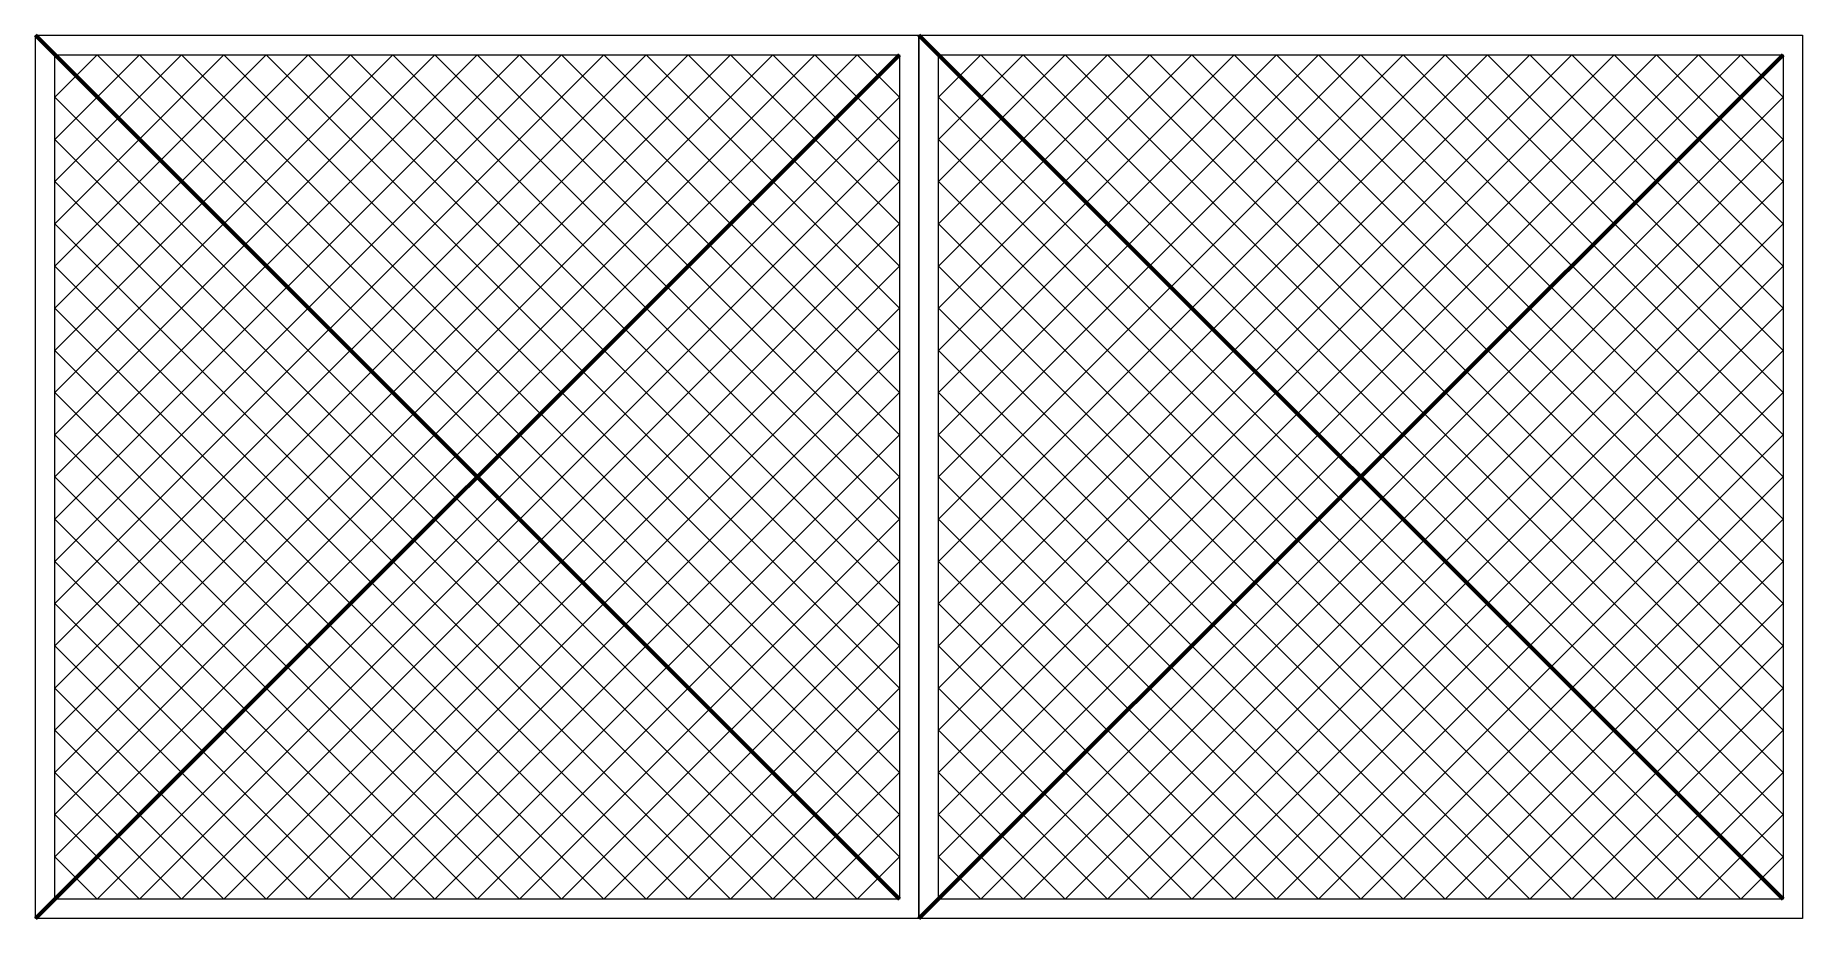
# Model space of a CAD drawing. Header units: millimetres. Extents: x 35 to 331, y 110 to 258.
import ezdxf

# ---------------------------------------------------------------- set-up
doc = ezdxf.new("R2010")
doc.units = ezdxf.units.MM
doc.layers.add('Hilfslinien', color=9, linetype='CONTINUOUS', lineweight=70)
doc.layers.add('Raster', color=9, linetype='CONTINUOUS', lineweight=13)

msp = doc.modelspace()

# ---------------------------------------------------------------- linework, layer by layer
at = {"layer": 'Hilfslinien'}
for p, q in [((35.28, 258.04), (179.99, 113.33)), ((183.28, 258.04), (327.99, 113.33)), ((179.99, 254.75), (35.28, 110.04)), ((327.99, 254.75), (183.28, 110.04))]:
    msp.add_line(p, q, dxfattribs=at)
at = {"layer": 'Raster'}
for p, q in [((35.28, 258.04), (183.28, 258.04)), ((35.28, 110.04), (35.28, 258.04)), ((183.28, 258.04), (183.28, 110.04)), ((183.28, 258.04), (331.28, 258.04)), ((183.28, 110.04), (183.28, 258.04)), ((331.28, 258.04), (331.28, 110.04)), ((38.57, 113.33), (38.57, 254.75)), ((38.57, 254.75), (179.99, 254.75)), ((73.92, 254.75), (38.57, 219.39)), ((95.14, 254.75), (38.57, 198.18)), ((102.21, 254.75), (38.57, 191.11)), ((109.28, 254.75), (38.57, 184.04)), ((116.35, 254.75), (38.57, 176.97)), ((123.42, 254.75), (38.57, 169.9)), ((130.49, 254.75), (38.57, 162.82)), ((137.56, 254.75), (38.57, 155.75)), ((144.64, 254.75), (38.57, 148.68)), ((151.71, 254.75), (38.57, 141.61)), ((158.78, 254.75), (38.57, 134.54)), ((165.85, 254.75), (38.57, 127.47)), ((172.92, 254.75), (38.57, 120.4)), ((88.07, 254.75), (38.57, 205.25)), ((81, 254.75), (38.57, 212.32)), ((66.85, 254.75), (38.57, 226.46)), ((59.78, 254.75), (38.57, 233.54)), ((52.71, 254.75), (38.57, 240.61)), ((45.64, 254.75), (38.57, 247.68)), ((45.64, 254.75), (179.99, 120.4)), ((52.71, 254.75), (179.99, 127.47)), ((59.78, 254.75), (179.99, 134.54)), ((66.85, 254.75), (179.99, 141.61)), ((73.92, 254.75), (179.99, 148.68)), ((81, 254.75), (179.99, 155.75)), ((88.07, 254.75), (179.99, 162.82)), ((95.14, 254.75), (179.99, 169.9)), ((102.21, 254.75), (179.99, 176.97)), ((109.28, 254.75), (179.99, 184.04)), ((116.35, 254.75), (179.99, 191.11)), ((123.42, 254.75), (179.99, 198.18)), ((130.49, 254.75), (179.99, 205.25)), ((137.56, 254.75), (179.99, 212.32)), ((144.64, 254.75), (179.99, 219.39)), ((151.71, 254.75), (179.99, 226.46)), ((158.78, 254.75), (179.99, 233.54)), ((165.85, 254.75), (179.99, 240.61)), ((172.92, 254.75), (179.99, 247.68)), ((179.99, 254.75), (179.99, 113.33)), ((186.57, 113.33), (186.57, 254.75)), ((186.57, 254.75), (327.99, 254.75)), ((221.92, 254.75), (186.57, 219.39)), ((243.14, 254.75), (186.57, 198.18)), ((250.21, 254.75), (186.57, 191.11)), ((257.28, 254.75), (186.57, 184.04)), ((264.35, 254.75), (186.57, 176.97)), ((271.42, 254.75), (186.57, 169.9)), ((278.49, 254.75), (186.57, 162.82)), ((285.56, 254.75), (186.57, 155.75)), ((292.64, 254.75), (186.57, 148.68)), ((299.71, 254.75), (186.57, 141.61)), ((306.78, 254.75), (186.57, 134.54)), ((313.85, 254.75), (186.57, 127.47)), ((320.92, 254.75), (186.57, 120.4)), ((236.07, 254.75), (186.57, 205.25)), ((229, 254.75), (186.57, 212.32)), ((214.85, 254.75), (186.57, 226.46)), ((207.78, 254.75), (186.57, 233.54)), ((200.71, 254.75), (186.57, 240.61)), ((193.64, 254.75), (186.57, 247.68)), ((193.64, 254.75), (327.99, 120.4)), ((200.71, 254.75), (327.99, 127.47)), ((207.78, 254.75), (327.99, 134.54)), ((214.85, 254.75), (327.99, 141.61)), ((221.92, 254.75), (327.99, 148.68)), ((229, 254.75), (327.99, 155.75)), ((236.07, 254.75), (327.99, 162.82)), ((243.14, 254.75), (327.99, 169.9)), ((250.21, 254.75), (327.99, 176.97)), ((257.28, 254.75), (327.99, 184.04)), ((264.35, 254.75), (327.99, 191.11)), ((271.42, 254.75), (327.99, 198.18)), ((278.49, 254.75), (327.99, 205.25)), ((285.56, 254.75), (327.99, 212.32)), ((292.64, 254.75), (327.99, 219.39)), ((299.71, 254.75), (327.99, 226.46)), ((306.78, 254.75), (327.99, 233.54)), ((313.85, 254.75), (327.99, 240.61)), ((320.92, 254.75), (327.99, 247.68)), ((327.99, 254.75), (327.99, 113.33)), ((38.57, 247.68), (172.92, 113.33)), ((179.99, 247.68), (45.64, 113.33)), ((186.57, 247.68), (320.92, 113.33)), ((327.99, 247.68), (193.64, 113.33)), ((38.57, 240.61), (165.85, 113.33)), ((179.99, 240.61), (52.71, 113.33)), ((186.57, 240.61), (313.85, 113.33)), ((327.99, 240.61), (200.71, 113.33)), ((38.57, 233.54), (158.78, 113.33)), ((179.99, 233.54), (59.78, 113.33)), ((186.57, 233.54), (306.78, 113.33)), ((327.99, 233.54), (207.78, 113.33)), ((38.57, 226.46), (151.71, 113.33)), ((179.99, 226.46), (66.85, 113.33)), ((186.57, 226.46), (299.71, 113.33)), ((327.99, 226.46), (214.85, 113.33)), ((38.57, 219.39), (144.64, 113.33)), ((179.99, 219.39), (73.92, 113.33)), ((186.57, 219.39), (292.64, 113.33)), ((327.99, 219.39), (221.92, 113.33)), ((38.57, 212.32), (137.56, 113.33)), ((179.99, 212.32), (81, 113.33)), ((186.57, 212.32), (285.56, 113.33)), ((327.99, 212.32), (229, 113.33)), ((38.57, 205.25), (130.49, 113.33)), ((179.99, 205.25), (88.07, 113.33)), ((186.57, 205.25), (278.49, 113.33)), ((327.99, 205.25), (236.07, 113.33)), ((38.57, 198.18), (123.42, 113.33)), ((179.99, 198.18), (95.14, 113.33)), ((186.57, 198.18), (271.42, 113.33)), ((327.99, 198.18), (243.14, 113.33)), ((38.57, 191.11), (116.35, 113.33)), ((179.99, 191.11), (102.21, 113.33)), ((186.57, 191.11), (264.35, 113.33)), ((327.99, 191.11), (250.21, 113.33)), ((38.57, 184.04), (109.28, 113.33)), ((179.99, 184.04), (109.28, 113.33)), ((186.57, 184.04), (257.28, 113.33)), ((327.99, 184.04), (257.28, 113.33)), ((38.57, 176.97), (102.21, 113.33)), ((179.99, 176.97), (116.35, 113.33)), ((186.57, 176.97), (250.21, 113.33)), ((327.99, 176.97), (264.35, 113.33)), ((38.57, 169.9), (95.14, 113.33)), ((179.99, 169.9), (123.42, 113.33)), ((186.57, 169.9), (243.14, 113.33)), ((327.99, 169.9), (271.42, 113.33)), ((38.57, 162.82), (88.07, 113.33)), ((179.99, 162.82), (130.49, 113.33)), ((186.57, 162.82), (236.07, 113.33)), ((327.99, 162.82), (278.49, 113.33)), ((38.57, 155.75), (81, 113.33)), ((179.99, 155.75), (137.56, 113.33)), ((186.57, 155.75), (229, 113.33)), ((327.99, 155.75), (285.56, 113.33)), ((38.57, 148.68), (73.92, 113.33)), ((179.99, 148.68), (144.64, 113.33)), ((186.57, 148.68), (221.92, 113.33)), ((327.99, 148.68), (292.64, 113.33)), ((38.57, 141.61), (66.85, 113.33)), ((179.99, 141.61), (151.71, 113.33)), ((186.57, 141.61), (214.85, 113.33)), ((327.99, 141.61), (299.71, 113.33)), ((38.57, 134.54), (59.78, 113.33)), ((179.99, 134.54), (158.78, 113.33)), ((186.57, 134.54), (207.78, 113.33)), ((327.99, 134.54), (306.78, 113.33)), ((38.57, 127.47), (52.71, 113.33)), ((179.99, 127.47), (165.85, 113.33)), ((186.57, 127.47), (200.71, 113.33)), ((327.99, 127.47), (313.85, 113.33)), ((38.57, 120.4), (45.64, 113.33)), ((179.99, 120.4), (172.92, 113.33)), ((186.57, 120.4), (193.64, 113.33)), ((327.99, 120.4), (320.92, 113.33)), ((179.99, 113.33), (38.57, 113.33)), ((327.99, 113.33), (186.57, 113.33)), ((183.28, 110.04), (35.28, 110.04)), ((331.28, 110.04), (183.28, 110.04))]:
    msp.add_line(p, q, dxfattribs=at)

doc.saveas('drawing.dxf')
